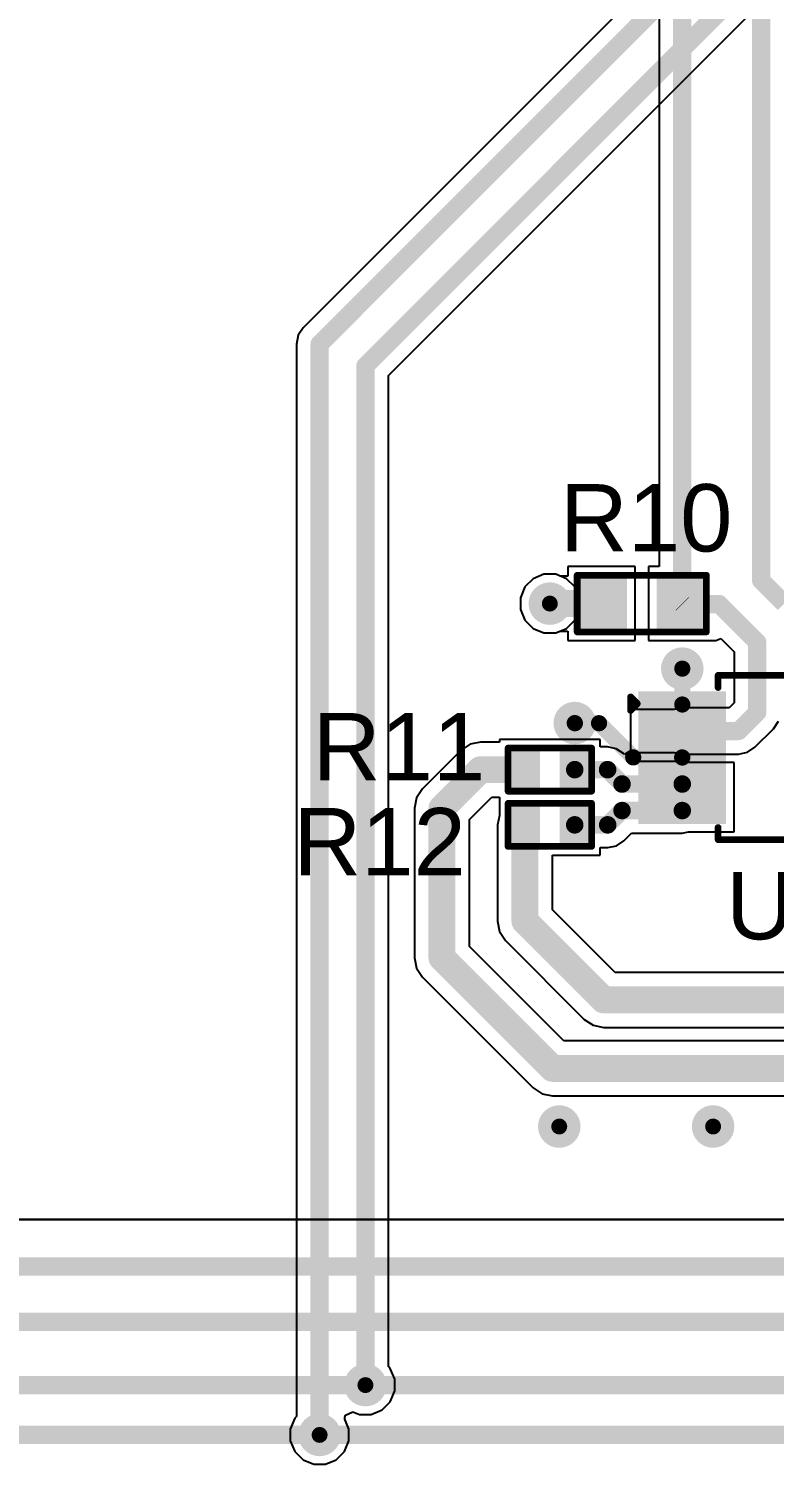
# Model space of a CAD drawing. Header units: millimetres. Extents: x 0 to 174, y 0 to 132.
# Drawn here: x 29.31 to 43.38, y 71.94 to 99.01 of the extents above; entities that cross this region are included whole.
import ezdxf

# ---------------------------------------------------------------- set-up
doc = ezdxf.new("R2010")
doc.units = ezdxf.units.MM
for name, color, linetype in [('BottomLayer', 5, 'Continuous'), ('BottomSolder', 6, 'Continuous'), ('TopLayer', 1, 'Continuous'), ('TopOverlay', 2, 'Continuous'), ('TopPaste', 8, 'Continuous'), ('TopSolder', 216, 'Continuous'), ('ViaHoleLayer', 16, 'Continuous')]:
    doc.layers.add(name, color=color, linetype=linetype)
doc.styles.add('Arial', font='', dxfattribs={"height": 0.2})
doc.styles.get('Arial').set_extended_font_data('Arial')

# ---------------------------------------------------------------- blocks, each defined once
blk = doc.blocks.new('10_VSSOP_6')
at = {"layer": 'TopLayer'}
for points in [[(-2.9250005, 1.15000024), (-1.47500086, 1.15000024), (-1.47500086, 0.8500008399999999), (-2.9250005, 0.8500008399999999)], [(1.47500086, 1.15000024), (2.9250005, 1.15000024), (2.9250005, 0.8500008399999999), (1.47500086, 0.8500008399999999)], [(-2.9250005, 0.65000124), (-1.47500086, 0.65000124), (-1.47500086, 0.35000184), (-2.9250005, 0.35000184)], [(1.47500086, 0.6499986999999999), (2.9250005, 0.6499986999999999), (2.9250005, 0.3499993), (1.47500086, 0.3499993)], [(-2.9250005, 0.1499997), (-1.47500086, 0.1499997), (-1.47500086, -0.1499997), (-2.9250005, -0.1499997)], [(1.47500086, 0.1499997), (2.9250005, 0.1499997), (2.9250005, -0.1499997), (1.47500086, -0.1499997)], [(-2.9250005, -0.3499993), (-1.47500086, -0.3499993), (-1.47500086, -0.6499986999999999), (-2.9250005, -0.6499986999999999)], [(1.47500086, -0.35000184), (2.9250005, -0.35000184), (2.9250005, -0.65000124), (1.47500086, -0.65000124)], [(-2.9250005, -0.8500008399999999), (-1.47500086, -0.8500008399999999), (-1.47500086, -1.15000024), (-2.9250005, -1.15000024)], [(1.47500086, -0.8500008399999999), (2.9250005, -0.8500008399999999), (2.9250005, -1.15000024), (1.47500086, -1.15000024)]]:
    blk.add_hatch(color=1, dxfattribs=at).paths.add_polyline_path(points)
at = {"layer": 'TopPaste'}
for points in [[(-2.9250005, 1.15000024), (-1.47500086, 1.15000024), (-1.47500086, 0.8500008399999999), (-2.9250005, 0.8500008399999999)], [(1.47500086, 1.15000024), (2.9250005, 1.15000024), (2.9250005, 0.8500008399999999), (1.47500086, 0.8500008399999999)], [(-2.9250005, 0.65000124), (-1.47500086, 0.65000124), (-1.47500086, 0.35000184), (-2.9250005, 0.35000184)], [(1.47500086, 0.6499986999999999), (2.9250005, 0.6499986999999999), (2.9250005, 0.3499993), (1.47500086, 0.3499993)], [(-2.9250005, 0.1499997), (-1.47500086, 0.1499997), (-1.47500086, -0.1499997), (-2.9250005, -0.1499997)], [(1.47500086, 0.1499997), (2.9250005, 0.1499997), (2.9250005, -0.1499997), (1.47500086, -0.1499997)], [(-2.9250005, -0.3499993), (-1.47500086, -0.3499993), (-1.47500086, -0.6499986999999999), (-2.9250005, -0.6499986999999999)], [(1.47500086, -0.35000184), (2.9250005, -0.35000184), (2.9250005, -0.65000124), (1.47500086, -0.65000124)], [(-2.9250005, -0.8500008399999999), (-1.47500086, -0.8500008399999999), (-1.47500086, -1.15000024), (-2.9250005, -1.15000024)], [(1.47500086, -0.8500008399999999), (2.9250005, -0.8500008399999999), (2.9250005, -1.15000024), (1.47500086, -1.15000024)]]:
    blk.add_hatch(color=8, dxfattribs=at).paths.add_polyline_path(points)
at = {"layer": 'TopSolder'}
for points in [[(-3.0266005, 1.25160024), (-1.37340086, 1.25160024), (-1.37340086, 0.74840084), (-3.0266005, 0.74840084)], [(1.37340086, 1.25160024), (3.0266005, 1.25160024), (3.0266005, 0.74840084), (1.37340086, 0.74840084)], [(-3.0266005, 0.75160124), (-1.37340086, 0.75160124), (-1.37340086, 0.24840184), (-3.0266005, 0.24840184)], [(1.37340086, 0.7515987), (3.0266005, 0.7515987), (3.0266005, 0.2483993), (1.37340086, 0.2483993)], [(-3.0266005, 0.2515997), (-1.37340086, 0.2515997), (-1.37340086, -0.2515997), (-3.0266005, -0.2515997)], [(1.37340086, 0.2515997), (3.0266005, 0.2515997), (3.0266005, -0.2515997), (1.37340086, -0.2515997)], [(-3.0266005, -0.2483993), (-1.37340086, -0.2483993), (-1.37340086, -0.7515987), (-3.0266005, -0.7515987)], [(1.37340086, -0.24840184), (3.0266005, -0.24840184), (3.0266005, -0.75160124), (1.37340086, -0.75160124)], [(-3.0266005, -0.74840084), (-1.37340086, -0.74840084), (-1.37340086, -1.25160024), (-3.0266005, -1.25160024)], [(1.37340086, -0.74840084), (3.0266005, -0.74840084), (3.0266005, -1.25160024), (1.37340086, -1.25160024)]]:
    blk.add_hatch(color=216, dxfattribs=at).paths.add_polyline_path(points)
at = {"layer": 'TopOverlay', "const_width": 0.127}
for points in [[(-1.524, 1.3208), (-1.524, 1.5494)], [(-1.524, 1.5494), (1.524, 1.5494)], [(1.524, 1.3208), (1.524, 1.5494)], [(-3.175, 0.889), (-3.175, 1.143)], [(-3.175, 1.143), (-3.048, 1.016)], [(-3.175, 0.889), (-3.048, 1.016)], [(-1.524, -1.5494), (-1.524, -1.3208)], [(1.524, -1.5494), (1.524, -1.3208)], [(-1.524, -1.5494), (1.524, -1.5494)]]:
    blk.add_lwpolyline(points, dxfattribs=at)
at = {"layer": 'TopOverlay', "const_width": 0.0635}
for points in [[(-1.55575, 1.5494, 1), (-1.49225, 1.5494, 1)], [(-1.55575, 1.5494, 1), (-1.49225, 1.5494, 1)], [(-1.55575, 1.3208, 1), (-1.49225, 1.3208, 1)], [(1.49225, 1.5494, 1), (1.55575, 1.5494, 1)], [(1.49225, 1.5494, 1), (1.55575, 1.5494, 1)], [(1.49225, 1.3208, 1), (1.55575, 1.3208, 1)], [(-3.20675, 1.143, 1), (-3.14325, 1.143, 1)], [(-3.20675, 1.143, 1), (-3.14325, 1.143, 1)], [(-3.20675, 0.889, 1), (-3.14325, 0.889, 1)], [(-3.20675, 0.889, 1), (-3.14325, 0.889, 1)], [(-3.07975, 1.016, 1), (-3.01625, 1.016, 1)], [(-3.07975, 1.016, 1), (-3.01625, 1.016, 1)], [(-1.55575, -1.3208, 1), (-1.49225, -1.3208, 1)], [(1.49225, -1.3208, 1), (1.55575, -1.3208, 1)], [(-1.55575, -1.5494, 1), (-1.49225, -1.5494, 1)], [(-1.55575, -1.5494, 1), (-1.49225, -1.5494, 1)], [(1.49225, -1.5494, 1), (1.55575, -1.5494, 1)], [(1.49225, -1.5494, 1), (1.55575, -1.5494, 1)]]:
    blk.add_lwpolyline(points, format="xyb", close=True, dxfattribs=at)
blk = doc.blocks.new('R___0402_47')
at = {"layer": 'TopLayer'}
for points in [[(-0.6985, -0.3175), (-0.6985, 0.3175), (-0.2412999999999999, 0.3175), (-0.2413, -0.3175)], [(0.2412999999999999, -0.3175), (0.2413, 0.3175), (0.6985, 0.3175), (0.6985, -0.3175)]]:
    blk.add_hatch(color=1, dxfattribs=at).paths.add_polyline_path(points)
at = {"layer": 'TopPaste'}
for points in [[(-0.6985, -0.3175), (-0.6985, 0.3175), (-0.2412999999999999, 0.3175), (-0.2413, -0.3175)], [(0.2412999999999999, -0.3175), (0.2413, 0.3175), (0.6985, 0.3175), (0.6985, -0.3175)]]:
    blk.add_hatch(color=8, dxfattribs=at).paths.add_polyline_path(points)
at = {"layer": 'TopSolder'}
for points in [[(-0.75350116, -0.37250116), (-0.75350116, 0.37250116), (-0.1862988399999999, 0.37250116), (-0.18629884, -0.37250116)], [(0.1862988399999999, -0.37250116), (0.18629884, 0.37250116), (0.75350116, 0.37250116), (0.75350116, -0.37250116)]]:
    blk.add_hatch(color=216, dxfattribs=at).paths.add_polyline_path(points)
at = {"layer": 'TopOverlay'}
for points, const_width in [([(0.7874, 0.4064), (-0.7874, 0.4064)], 0.127), ([(-0.7874, 0.4064), (-0.7874, -0.4064)], 0.127), ([(0.7874, 0.4064), (0.7874, -0.4064)], 0.127), ([(0.7874, -0.4064), (-0.7874, -0.4064)], 0.127), ([(0.8128, -0.4318), (-0.8128, -0.4318)], 0.0032258)]:
    blk.add_lwpolyline(points, dxfattribs=dict(at, const_width=const_width))
for points, const_width in [([(-0.8191499999999999, 0.4064, 1), (-0.7556499999999999, 0.4064, 1)], 0.0635), ([(-0.8191499999999999, 0.4064, 1), (-0.7556499999999999, 0.4064, 1)], 0.0635), ([(0.7556499999999999, 0.4064, 1), (0.8191499999999999, 0.4064, 1)], 0.0635), ([(0.7556499999999999, 0.4064, 1), (0.8191499999999999, 0.4064, 1)], 0.0635), ([(-0.8191499999999999, -0.4064, 1), (-0.7556499999999999, -0.4064, 1)], 0.0635), ([(-0.8191499999999999, -0.4064, 1), (-0.7556499999999999, -0.4064, 1)], 0.0635), ([(-0.81360518, -0.4318, 1), (-0.8119948199999999, -0.4318, 1)], 0.0016129), ([(0.7556499999999999, -0.4064, 1), (0.8191499999999999, -0.4064, 1)], 0.0635), ([(0.7556499999999999, -0.4064, 1), (0.8191499999999999, -0.4064, 1)], 0.0635), ([(0.8119948199999999, -0.4318, 1), (0.81360518, -0.4318, 1)], 0.0016129)]:
    blk.add_lwpolyline(points, format="xyb", close=True, dxfattribs=dict(at, const_width=const_width))
blk = doc.blocks.new('R___0402_48')
at = {"layer": 'TopLayer'}
for points in [[(-0.6985, -0.3175), (-0.6985, 0.3175), (-0.2412999999999999, 0.3175), (-0.2413, -0.3175)], [(0.2412999999999999, -0.3175), (0.2413, 0.3175), (0.6985, 0.3175), (0.6985, -0.3175)]]:
    blk.add_hatch(color=1, dxfattribs=at).paths.add_polyline_path(points)
at = {"layer": 'TopPaste'}
for points in [[(-0.6985, -0.3175), (-0.6985, 0.3175), (-0.2412999999999999, 0.3175), (-0.2413, -0.3175)], [(0.2412999999999999, -0.3175), (0.2413, 0.3175), (0.6985, 0.3175), (0.6985, -0.3175)]]:
    blk.add_hatch(color=8, dxfattribs=at).paths.add_polyline_path(points)
at = {"layer": 'TopSolder'}
for points in [[(-0.75350116, -0.37250116), (-0.75350116, 0.37250116), (-0.1862988399999999, 0.37250116), (-0.18629884, -0.37250116)], [(0.1862988399999999, -0.37250116), (0.18629884, 0.37250116), (0.75350116, 0.37250116), (0.75350116, -0.37250116)]]:
    blk.add_hatch(color=216, dxfattribs=at).paths.add_polyline_path(points)
at = {"layer": 'TopOverlay'}
for points, const_width in [([(0.7874, 0.4064), (-0.7874, 0.4064)], 0.127), ([(-0.7874, 0.4064), (-0.7874, -0.4064)], 0.127), ([(0.7874, 0.4064), (0.7874, -0.4064)], 0.127), ([(0.7874, -0.4064), (-0.7874, -0.4064)], 0.127), ([(0.8128, -0.4318), (-0.8128, -0.4318)], 0.0032258)]:
    blk.add_lwpolyline(points, dxfattribs=dict(at, const_width=const_width))
for points, const_width in [([(-0.8191499999999999, 0.4064, 1), (-0.7556499999999999, 0.4064, 1)], 0.0635), ([(-0.8191499999999999, 0.4064, 1), (-0.7556499999999999, 0.4064, 1)], 0.0635), ([(0.7556499999999999, 0.4064, 1), (0.8191499999999999, 0.4064, 1)], 0.0635), ([(0.7556499999999999, 0.4064, 1), (0.8191499999999999, 0.4064, 1)], 0.0635), ([(-0.8191499999999999, -0.4064, 1), (-0.7556499999999999, -0.4064, 1)], 0.0635), ([(-0.8191499999999999, -0.4064, 1), (-0.7556499999999999, -0.4064, 1)], 0.0635), ([(-0.81360518, -0.4318, 1), (-0.8119948199999999, -0.4318, 1)], 0.0016129), ([(0.7556499999999999, -0.4064, 1), (0.8191499999999999, -0.4064, 1)], 0.0635), ([(0.7556499999999999, -0.4064, 1), (0.8191499999999999, -0.4064, 1)], 0.0635), ([(0.8119948199999999, -0.4318, 1), (0.81360518, -0.4318, 1)], 0.0016129)]:
    blk.add_lwpolyline(points, format="xyb", close=True, dxfattribs=dict(at, const_width=const_width))
blk = doc.blocks.new('R___0603_49')
at = {"layer": 'TopLayer'}
for points in [[(-0.3809999999999999, 0.4445), (-0.3809999999999999, -0.4445), (-1.143, -0.4445), (-1.143, 0.4445)], [(1.143, 0.4445), (1.143, -0.4445), (0.3809999999999999, -0.4445), (0.3809999999999999, 0.4445)]]:
    blk.add_hatch(color=1, dxfattribs=at).paths.add_polyline_path(points)
at = {"layer": 'TopPaste'}
for points in [[(-0.3809999999999999, 0.4445), (-0.3809999999999999, -0.4445), (-1.143, -0.4445), (-1.143, 0.4445)], [(1.143, 0.4445), (1.143, -0.4445), (0.3809999999999999, -0.4445), (0.3809999999999999, 0.4445)]]:
    blk.add_hatch(color=8, dxfattribs=at).paths.add_polyline_path(points)
at = {"layer": 'TopSolder'}
for points in [[(-0.2794, 0.5460999999999999), (-0.2794, -0.5460999999999999), (-1.2446, -0.5460999999999999), (-1.2446, 0.5460999999999999)], [(1.2446, 0.5460999999999999), (1.2446, -0.5460999999999999), (0.2794, -0.5460999999999999), (0.2794, 0.5460999999999999)]]:
    blk.add_hatch(color=216, dxfattribs=at).paths.add_polyline_path(points)
at = {"layer": 'TopOverlay', "const_width": 0.127}
for points in [[(1.2192, 0.5334), (-1.2192, 0.5334)], [(-1.2192, 0.5334), (-1.2192, -0.5334)], [(1.2192, 0.5334), (1.2192, -0.5334)], [(1.2192, -0.5334), (-1.2192, -0.5334)]]:
    blk.add_lwpolyline(points, dxfattribs=at)
at = {"layer": 'TopOverlay', "const_width": 0.0635}
for points in [[(-1.25095, 0.5334, 1), (-1.18745, 0.5334, 1)], [(-1.25095, 0.5334, 1), (-1.18745, 0.5334, 1)], [(1.18745, 0.5334, 1), (1.25095, 0.5334, 1)], [(1.18745, 0.5334, 1), (1.25095, 0.5334, 1)], [(-1.25095, -0.5334, 1), (-1.18745, -0.5334, 1)], [(-1.25095, -0.5334, 1), (-1.18745, -0.5334, 1)], [(1.18745, -0.5334, 1), (1.25095, -0.5334, 1)], [(1.18745, -0.5334, 1), (1.25095, -0.5334, 1)]]:
    blk.add_lwpolyline(points, format="xyb", close=True, dxfattribs=at)

msp = doc.modelspace()

# ---------------------------------------------------------------- hatches: boundary and pattern name
at = {"layer": 'BottomLayer'}
h = msp.add_hatch(color=5, dxfattribs=at)
edge = h.paths.add_edge_path()
edge.add_arc((39.1414127, 88.1710327), 0.2999994, 0, 360)
h = msp.add_hatch(color=5, dxfattribs=at)
edge = h.paths.add_edge_path()
edge.add_arc((41.64041202, 86.9442127), 0.2999994, 0, 360)
h = msp.add_hatch(color=5, dxfattribs=at)
edge = h.paths.add_edge_path()
edge.add_arc((39.6113127, 85.91781393999999), 0.2999994, 0, 360)
h = msp.add_hatch(color=5, dxfattribs=at)
edge = h.paths.add_edge_path()
edge.add_arc((39.31921269999999, 78.30821269999998), 0.2999994, 0, 360)
h = msp.add_hatch(color=5, dxfattribs=at)
edge = h.paths.add_edge_path()
edge.add_arc((42.22206948, 78.30821269999998), 0.2999994, 0, 360)
h = msp.add_hatch(color=5, dxfattribs=at)
edge = h.paths.add_edge_path()
edge.add_arc((35.6616127, 73.4314127), 0.2999994, 0, 360)
h = msp.add_hatch(color=5, dxfattribs=at)
edge = h.paths.add_edge_path()
edge.add_arc((34.79801269999999, 72.4916127), 0.2999994, 0, 360)
at = {"layer": 'BottomSolder'}
h = msp.add_hatch(color=6, dxfattribs=at)
edge = h.paths.add_edge_path()
edge.add_arc((39.1414127, 88.1710327), 0.4015993999999999, 0, 360)
h = msp.add_hatch(color=6, dxfattribs=at)
edge = h.paths.add_edge_path()
edge.add_arc((41.64041202, 86.9442127), 0.4015993999999999, 0, 360)
h = msp.add_hatch(color=6, dxfattribs=at)
edge = h.paths.add_edge_path()
edge.add_arc((39.6113127, 85.91781393999999), 0.4015993999999999, 0, 360)
h = msp.add_hatch(color=6, dxfattribs=at)
edge = h.paths.add_edge_path()
edge.add_arc((39.31921269999999, 78.30821269999998), 0.4015993999999999, 0, 360)
h = msp.add_hatch(color=6, dxfattribs=at)
edge = h.paths.add_edge_path()
edge.add_arc((42.22206948, 78.30821269999998), 0.4015993999999999, 0, 360)
h = msp.add_hatch(color=6, dxfattribs=at)
edge = h.paths.add_edge_path()
edge.add_arc((35.6616127, 73.4314127), 0.4015993999999999, 0, 360)
h = msp.add_hatch(color=6, dxfattribs=at)
edge = h.paths.add_edge_path()
edge.add_arc((34.79801269999999, 72.4916127), 0.4015993999999999, 0, 360)
at = {"layer": 'TopLayer'}
h = msp.add_hatch(color=1, dxfattribs=at)
edge = h.paths.add_edge_path()
edge.add_arc((39.1414127, 88.1710327), 0.2999994, 0, 360)
h = msp.add_hatch(color=1, dxfattribs=at)
edge = h.paths.add_edge_path()
edge.add_arc((41.64041202, 86.9442127), 0.2999994, 0, 360)
h = msp.add_hatch(color=1, dxfattribs=at)
edge = h.paths.add_edge_path()
edge.add_arc((39.6113127, 85.91781393999999), 0.2999994, 0, 360)
h = msp.add_hatch(color=1, dxfattribs=at)
edge = h.paths.add_edge_path()
edge.add_arc((39.31921269999999, 78.30821269999998), 0.2999994, 0, 360)
h = msp.add_hatch(color=1, dxfattribs=at)
edge = h.paths.add_edge_path()
edge.add_arc((42.22206948, 78.30821269999998), 0.2999994, 0, 360)
h = msp.add_hatch(color=1, dxfattribs=at)
edge = h.paths.add_edge_path()
edge.add_arc((35.6616127, 73.4314127), 0.2999994, 0, 360)
h = msp.add_hatch(color=1, dxfattribs=at)
edge = h.paths.add_edge_path()
edge.add_arc((34.79801269999999, 72.4916127), 0.2999994, 0, 360)
at = {"layer": 'TopSolder'}
h = msp.add_hatch(color=216, dxfattribs=at)
edge = h.paths.add_edge_path()
edge.add_arc((39.1414127, 88.1710327), 0.4015993999999999, 0, 360)
h = msp.add_hatch(color=216, dxfattribs=at)
edge = h.paths.add_edge_path()
edge.add_arc((41.64041202, 86.9442127), 0.4015993999999999, 0, 360)
h = msp.add_hatch(color=216, dxfattribs=at)
edge = h.paths.add_edge_path()
edge.add_arc((39.6113127, 85.91781393999999), 0.4015993999999999, 0, 360)
h = msp.add_hatch(color=216, dxfattribs=at)
edge = h.paths.add_edge_path()
edge.add_arc((39.31921269999999, 78.30821269999998), 0.4015993999999999, 0, 360)
h = msp.add_hatch(color=216, dxfattribs=at)
edge = h.paths.add_edge_path()
edge.add_arc((42.22206948, 78.30821269999998), 0.4015993999999999, 0, 360)
h = msp.add_hatch(color=216, dxfattribs=at)
edge = h.paths.add_edge_path()
edge.add_arc((35.6616127, 73.4314127), 0.4015993999999999, 0, 360)
h = msp.add_hatch(color=216, dxfattribs=at)
edge = h.paths.add_edge_path()
edge.add_arc((34.79801269999999, 72.4916127), 0.4015993999999999, 0, 360)
at = {"layer": 'ViaHoleLayer'}
h = msp.add_hatch(color=16, dxfattribs=at)
edge = h.paths.add_edge_path()
edge.add_arc((39.1414127, 88.1710327), 0.1499997, 0, 360)
h = msp.add_hatch(color=16, dxfattribs=at)
edge = h.paths.add_edge_path()
edge.add_arc((41.64041202, 86.9442127), 0.1499997, 0, 360)
h = msp.add_hatch(color=16, dxfattribs=at)
edge = h.paths.add_edge_path()
edge.add_arc((39.6113127, 85.91781393999999), 0.1499997, 0, 360)
h = msp.add_hatch(color=16, dxfattribs=at)
edge = h.paths.add_edge_path()
edge.add_arc((39.31921269999999, 78.30821269999998), 0.1499997, 0, 360)
h = msp.add_hatch(color=16, dxfattribs=at)
edge = h.paths.add_edge_path()
edge.add_arc((42.22206948, 78.30821269999998), 0.1499997, 0, 360)
h = msp.add_hatch(color=16, dxfattribs=at)
edge = h.paths.add_edge_path()
edge.add_arc((35.6616127, 73.4314127), 0.1499997, 0, 360)
h = msp.add_hatch(color=16, dxfattribs=at)
edge = h.paths.add_edge_path()
edge.add_arc((34.79801269999999, 72.4916127), 0.1499997, 0, 360)

# ---------------------------------------------------------------- linework, layer by layer
at = {"layer": 'BottomLayer'}
for p, q in [((36.09669184, 92.47329232), (46.10170866, 102.47830914)), ((42.69413356, 101.57702824), (34.49036536, 93.37326004)), ((34.39605262, 93.2321097), (34.36293355999999, 93.0656127)), ((34.49036536, 93.37326004), (34.39605262, 93.2321097)), ((34.36293355999999, 93.0656127), (34.36293355999999, 72.84000672)), ((36.09669184, 73.77980672), (36.09669184, 92.47329232)), ((38.82759823999999, 88.6406914), (38.671754, 88.48484716)), ((39.03121479999999, 88.72503209999999), (38.82759823999999, 88.6406914)), ((39.2516106, 88.72503209999999), (39.03121479999999, 88.72503209999999)), ((39.45522716, 88.6406914), (39.2516106, 88.72503209999999)), ((39.6110714, 88.48484716), (39.45522716, 88.6406914)), ((38.671754, 88.48484716), (38.58741329999999, 88.2812306)), ((38.58741329999999, 88.2812306), (38.58741329999999, 88.0608348)), ((39.6954121, 88.2812306), (39.6110714, 88.48484716)), ((39.6954121, 88.0608348), (39.6954121, 88.2812306)), ((38.58741329999999, 88.0608348), (38.671754, 87.85721824)), ((39.6110714, 87.85721824), (39.6954121, 88.0608348)), ((38.671754, 87.85721824), (38.82759823999999, 87.70137399999999)), ((39.45522716, 87.70137399999999), (39.6110714, 87.85721824)), ((38.82759823999999, 87.70137399999999), (39.03121479999999, 87.61703329999999)), ((39.03121479999999, 87.61703329999999), (39.2516106, 87.61703329999999)), ((39.2516106, 87.61703329999999), (39.45522716, 87.70137399999999)), ((36.1312714, 73.74522716), (36.09669184, 73.77980672)), ((36.2156121, 73.5416106), (36.1312714, 73.74522716)), ((36.2156121, 73.32121479999999), (36.2156121, 73.5416106)), ((35.97542716, 72.961754), (36.1312714, 73.11759823999999)), ((36.1312714, 73.11759823999999), (36.2156121, 73.32121479999999)), ((34.36293355999999, 72.84000672), (34.328354, 72.80542716000001)), ((35.27203004, 72.82047412), (35.2851212, 72.86569881999999)), ((35.2851212, 72.86569881999999), (35.42457482, 72.9299532)), ((35.42457482, 72.9299532), (35.5514148, 72.8774133)), ((35.5514148, 72.8774133), (35.77181059999999, 72.8774133)), ((35.77181059999999, 72.8774133), (35.97542716, 72.961754)), ((34.328354, 72.80542716000001), (34.2440133, 72.6018106)), ((34.2440133, 72.6018106), (34.2440133, 72.38141479999999)), ((35.27352863999999, 72.79128698), (35.27203004, 72.82047412)), ((35.3520121, 72.6018106), (35.27352863999999, 72.79128698)), ((35.3520121, 72.38141479999999), (35.3520121, 72.6018106)), ((34.2440133, 72.38141479999999), (34.328354, 72.17779824)), ((35.2676714, 72.17779824), (35.3520121, 72.38141479999999)), ((34.328354, 72.17779824), (34.48419824, 72.02195400000001)), ((35.11182716, 72.02195400000001), (35.2676714, 72.17779824)), ((34.48419824, 72.02195400000001), (34.6878148, 71.9376133)), ((34.6878148, 71.9376133), (34.9082106, 71.9376133)), ((34.9082106, 71.9376133), (35.11182716, 72.02195400000001))]:
    msp.add_line(p, q, dxfattribs=at)
at = {"layer": 'BottomLayer', "const_width": 0.34544}
for points in [[(35.6616127, 92.65350785999999), (46.04041338, 103.03230854)], [(34.79801269999999, 93.0656127), (43.1292127, 101.3968127)], [(34.79801269999999, 72.4916127), (34.79801269999999, 93.0656127)], [(35.6616127, 73.4314127), (35.6616127, 92.65350785999999)]]:
    msp.add_lwpolyline(points, dxfattribs=at)
at = {"layer": 'BottomLayer', "const_width": 0.17272}
for points in [[(34.7116527, 93.0656127, 1), (34.8843727, 93.0656127, 1)], [(34.7116527, 93.0656127, 1), (34.8843727, 93.0656127, 1)], [(35.57525269999999, 92.65350785999999, 1), (35.7479727, 92.65350785999999, 1)], [(35.57525269999999, 92.65350785999999, 1), (35.7479727, 92.65350785999999, 1)], [(35.57525269999999, 73.4314127, 1), (35.7479727, 73.4314127, 1)], [(34.7116527, 72.4916127, 1), (34.8843727, 72.4916127, 1)]]:
    msp.add_lwpolyline(points, format="xyb", close=True, dxfattribs=at)
at = {"layer": 'TopLayer'}
for p, q in [((41.20293258, 101.2088019), (41.20293258, 88.8695327)), ((40.74901172, 88.8695327), (39.47901172, 88.8695327)), ((39.47901172, 88.8695327), (39.47901172, 88.68898442)), ((40.74901172, 87.4725327), (40.74901172, 88.8695327)), ((41.20293258, 88.8695327), (41.00301172, 88.8695327)), ((41.00301172, 88.8695327), (41.00301172, 87.4725327)), ((38.82759823999999, 88.6406914), (38.671754, 88.48484716)), ((39.03121479999999, 88.72503209999999), (38.82759823999999, 88.6406914)), ((39.2516106, 88.72503209999999), (39.03121479999999, 88.72503209999999)), ((39.33863862, 88.68898442), (39.2516106, 88.72503209999999)), ((39.47901172, 88.68898442), (39.33863862, 88.68898442)), ((38.671754, 88.48484716), (38.58741329999999, 88.2812306)), ((38.58741329999999, 88.2812306), (38.58741329999999, 88.0608348)), ((38.58741329999999, 88.0608348), (38.671754, 87.85721824)), ((38.671754, 87.85721824), (38.82759823999999, 87.70137399999999)), ((38.82759823999999, 87.70137399999999), (39.03121479999999, 87.61703329999999)), ((39.03121479999999, 87.61703329999999), (39.2516106, 87.61703329999999)), ((39.2516106, 87.61703329999999), (39.33863862, 87.65308097999998)), ((39.33863862, 87.65308097999998), (39.47901172, 87.65308097999998)), ((39.47901172, 87.65308097999998), (39.47901172, 87.4725327)), ((39.47901172, 87.4725327), (40.74901172, 87.4725327)), ((41.00301172, 87.4725327), (42.27300918, 87.4725327)), ((42.27300918, 87.47253016), (42.3697019, 87.51258087999999)), ((42.27300918, 87.4725327), (42.27300918, 87.47253016)), ((42.3697019, 87.51258087999999), (42.61793356, 87.26434922)), ((42.61793356, 87.26434922), (42.61793356, 86.29802907999999)), ((41.48416899999999, 86.17181394), (40.6614122, 86.17181394)), ((40.6614122, 86.17181394), (40.6614122, 85.4869512)), ((41.64041202, 86.20289337999999), (41.48416899999999, 86.17181394)), ((42.52279786, 86.20289337999999), (41.64041202, 86.20289337999999)), ((42.61793356, 86.29802907999999), (42.52279786, 86.20289337999999)), ((43.36066004, 85.8101662), (43.45497278, 85.95131654)), ((40.0939127, 85.6107127), (38.1889127, 85.6107127)), ((38.1889127, 85.6107127), (38.1889127, 85.55716441999999)), ((40.0939127, 85.46652452), (40.0939127, 85.6107127)), ((43.01066074, 85.4601669), (43.36066004, 85.8101662)), ((37.46831978, 85.40546038), (36.7395633, 84.67670389999999)), ((37.63635601999999, 85.51773854), (37.46831978, 85.40546038)), ((37.83456746, 85.55716441999999), (37.63635601999999, 85.51773854)), ((38.1889127, 85.55716441999999), (37.83456746, 85.55716441999999)), ((40.23168738, 85.46652452), (40.0939127, 85.46652452)), ((40.39521258, 85.43399728), (40.23168738, 85.46652452)), ((40.53384324, 85.34136855999999), (40.39521258, 85.43399728)), ((40.55068344, 85.32452835999999), (40.53384324, 85.34136855999999)), ((40.66088895999999, 85.3930855), (40.55068344, 85.32452835999999)), ((40.66140966, 85.43306002), (40.66088895999999, 85.3930855)), ((40.6614122, 85.4869512), (40.66140966, 85.43306002)), ((40.70900672, 85.236812), (40.77857732, 85.36381453999999)), ((40.77857732, 85.36381453999999), (41.48416899999999, 85.36381453999999)), ((41.48416899999999, 85.36381453999999), (41.64041202, 85.3327351)), ((41.64041202, 85.3327351), (42.7030134, 85.3327351)), ((42.7030134, 85.3327351), (42.8695104, 85.36585416)), ((42.8695104, 85.36585416), (43.01066074, 85.4601669)), ((40.73563608, 85.19512551999999), (40.70900672, 85.236812)), ((41.64041202, 85.19512551999999), (40.73563608, 85.19512551999999)), ((41.75761016, 85.17181339999999), (41.64041202, 85.19512551999999)), ((42.61941184, 85.17181339999999), (41.75761016, 85.17181339999999)), ((42.61941184, 84.363814), (42.61941184, 85.17181339999999)), ((36.62728514, 84.50866766), (36.58785926, 84.31045621999999)), ((36.7395633, 84.67670389999999), (36.62728514, 84.50866766)), ((37.6237627, 84.09591257999999), (38.0491111, 84.52126098)), ((38.0491111, 84.52126098), (38.1889127, 84.52126098)), ((38.1889127, 84.52126098), (38.1889127, 84.17554157999999)), ((36.58785926, 84.31045621999999), (36.58785926, 81.49079205999999)), ((42.61941184, 83.86381245999999), (42.61941184, 84.363814)), ((37.6237627, 81.70533569999999), (37.6237627, 84.09591257999999)), ((38.1889127, 84.17554157999999), (38.15356097999999, 83.9978127)), ((38.15356097999999, 83.9978127), (38.15356097999999, 82.18171269999999)), ((40.39690422, 83.60302811999999), (40.53553487999999, 83.69565684)), ((40.53553487999999, 83.69565684), (40.68037584, 83.84050033999999)), ((40.68037584, 83.84050033999999), (41.64041202, 83.84050033999999)), ((41.64041202, 83.84050033999999), (41.75761016, 83.86381245999999)), ((41.75761016, 83.86381245999999), (42.61941184, 83.86381245999999)), ((39.18946442, 82.39625634), (39.18946442, 83.4263127)), ((39.18946442, 83.4263127), (40.0939127, 83.4263127)), ((40.0939127, 83.4263127), (40.0939127, 83.57050088)), ((40.0939127, 83.57050088), (40.23337902, 83.57050088)), ((40.23337902, 83.57050088), (40.39690422, 83.60302811999999)), ((40.37195634, 81.21376442), (39.18946442, 82.39625634)), ((38.15356097999999, 82.18171269999999), (38.19298686, 81.98350126)), ((38.19298686, 81.98350126), (38.30526502, 81.81546501999999)), ((38.30526502, 81.81546501999999), (39.79116501999999, 80.32956501999999)), ((39.40649218, 79.92260621999999), (37.6237627, 81.70533569999999)), ((36.58785926, 81.49079205999999), (36.62728514, 81.29258062)), ((36.62728514, 81.29258062), (36.7395633, 81.12454438)), ((36.7395633, 81.12454438), (38.82570086, 79.03840681999999)), ((87.96285429999999, 81.21376442), (40.37195634, 81.21376442)), ((39.79116501999999, 80.32956501999999), (39.95920125999999, 80.21728685999999)), ((39.95920125999999, 80.21728685999999), (40.1574127, 80.17786097999999)), ((40.1574127, 80.17786097999999), (88.17739793999999, 80.17786097999999)), ((99.36103825999999, 79.92260621999999), (39.40649218, 79.92260621999999)), ((38.82570086, 79.03840681999999), (38.99373456, 78.92612866)), ((38.99373456, 78.92612866), (39.19194854, 78.88670278)), ((39.19194854, 78.88670278), (99.57558189999999, 78.88670278)), ((18.4658, 76.55559999999998), (137.5918, 76.55559999999998)), ((116.98670532, 76.55559999999998), (18.58061054, 76.55559999999998))]:
    msp.add_line(p, q, dxfattribs=at)
for points, const_width in [([(43.1292127, 88.60696528), (43.1292127, 102.9462127)], 0.34544), ([(41.63801172, 88.1710327), (41.63801172, 101.38901744)], 0.34544), ([(43.1292127, 88.60696528), (43.56514528, 88.1710327)], 0.34544), ([(39.1414127, 88.1710327), (40.11401172, 88.1710327)], 0.508), ([(41.63801172, 88.1710327), (41.64628449999999, 88.16275992)], 0.34544), ([(41.64628449999999, 88.16275992), (42.33481754, 88.16275992)], 0.34544), ([(42.33481754, 88.16275992), (43.0530127, 87.44456475999999)], 0.34544), ([(43.0530127, 86.11781354), (43.0530127, 87.44456475999999)], 0.34544), ([(41.64041202, 86.26781324), (41.64041202, 86.9442127)], 0.3048), ([(42.7030134, 85.76781423999999), (43.0530127, 86.11781354)], 0.34544), ([(39.6113127, 85.91781393999999), (39.6141194, 85.91500724)], 0.3048), ([(39.6141194, 85.91500724), (40.0697446, 85.91500724)], 0.3048), ([(40.0697446, 85.91500724), (40.71453884, 85.270213)], 0.3048), ([(41.64041202, 85.76781423999999), (42.7030134, 85.76781423999999)], 0.34544), ([(37.10581097999999, 84.31045621999999), (37.83456746, 85.0392127)], 0.508), ([(37.83456746, 85.0392127), (38.6715127, 85.0392127)], 0.508), ([(40.71453884, 85.270213), (41.63801172, 85.270213)], 0.3048), ([(41.63801172, 85.270213), (41.64041202, 85.2678127)], 0.3048), ([(39.6113127, 85.0392127), (40.23168738, 85.0392127)], 0.3302), ([(40.23168738, 85.0392127), (40.50308637999999, 84.76781369999999)], 0.3302), ([(40.50308637999999, 84.76781369999999), (41.64041202, 84.76781369999999)], 0.3302), ([(37.10581097999999, 81.49079205999999), (37.10581097999999, 84.31045621999999)], 0.508), ([(38.6715127, 82.18171269999999), (38.6715127, 83.9978127)], 0.508), ([(40.23337902, 83.9978127), (40.50337847999999, 84.26781215999999)], 0.3302), ([(40.50337847999999, 84.26781215999999), (41.64041202, 84.26781215999999)], 0.3302), ([(39.6113127, 83.9978127), (40.23337902, 83.9978127)], 0.3302), ([(38.6715127, 82.18171269999999), (40.1574127, 80.6958127)], 0.508), ([(37.10581097999999, 81.49079205999999), (39.19194854, 79.4046545)], 0.508), ([(40.1574127, 80.6958127), (88.17739793999999, 80.6958127)], 0.508), ([(39.19194854, 79.4046545), (99.57558189999999, 79.4046545)], 0.508), ([(19.43101016, 75.6666127), (116.7130127, 75.6666127)], 0.34544), ([(19.4310127, 74.62521269999999), (122.6058127, 74.62521269999999)], 0.34544), ([(21.4884, 73.4314127), (35.6616127, 73.4314127)], 0.34544), ([(35.6616127, 73.4314127), (132.0134393, 73.4314127)], 0.34544), ([(22.50440508, 72.49160508), (34.79800508, 72.49160508)], 0.34544), ([(34.79800508, 72.49160508), (34.79801269999999, 72.4916127)], 0.34544), ([(34.79801269999999, 72.4916127), (132.3704871, 72.4916127)], 0.34544)]:
    msp.add_lwpolyline(points, dxfattribs=dict(at, const_width=const_width))
for points, const_width in [([(43.0428527, 88.60696528, 1), (43.2155727, 88.60696528, 1)], 0.17272), ([(43.0428527, 88.60696528, 1), (43.2155727, 88.60696528, 1)], 0.17272), ([(39.0144127, 88.1710327, 1), (39.2684127, 88.1710327, 1)], 0.254), ([(39.98701172, 88.1710327, 1), (40.24101172, 88.1710327, 1)], 0.254), ([(41.55165172, 88.1710327, 1), (41.72437171999999, 88.1710327, 1)], 0.17272), ([(41.55165172, 88.1710327, 1), (41.72437171999999, 88.1710327, 1)], 0.17272), ([(41.5599245, 88.16275992, 1), (41.7326445, 88.16275992, 1)], 0.17272), ([(41.5599245, 88.16275992, 1), (41.7326445, 88.16275992, 1)], 0.17272), ([(42.24845754, 88.16275992, 1), (42.42117754, 88.16275992, 1)], 0.17272), ([(42.24845754, 88.16275992, 1), (42.42117754, 88.16275992, 1)], 0.17272), ([(42.9666527, 87.44456475999999, 1), (43.1393727, 87.44456475999999, 1)], 0.17272), ([(42.9666527, 87.44456475999999, 1), (43.1393727, 87.44456475999999, 1)], 0.17272), ([(41.56421202, 86.9442127, 1), (41.71661202, 86.9442127, 1)], 0.1524), ([(41.56421202, 86.26781324, 1), (41.71661202, 86.26781324, 1)], 0.1524), ([(42.9666527, 86.11781354, 1), (43.1393727, 86.11781354, 1)], 0.17272), ([(42.9666527, 86.11781354, 1), (43.1393727, 86.11781354, 1)], 0.17272), ([(39.5351127, 85.91781393999999, 1), (39.6875127, 85.91781393999999, 1)], 0.1524), ([(39.5379194, 85.91500724, 1), (39.6903194, 85.91500724, 1)], 0.1524), ([(39.5379194, 85.91500724, 1), (39.6903194, 85.91500724, 1)], 0.1524), ([(39.9935446, 85.91500724, 1), (40.1459446, 85.91500724, 1)], 0.1524), ([(39.9935446, 85.91500724, 1), (40.1459446, 85.91500724, 1)], 0.1524), ([(41.55405201999999, 85.76781423999999, 1), (41.72677202, 85.76781423999999, 1)], 0.17272), ([(42.6166534, 85.76781423999999, 1), (42.7893734, 85.76781423999999, 1)], 0.17272), ([(42.6166534, 85.76781423999999, 1), (42.7893734, 85.76781423999999, 1)], 0.17272), ([(37.70756746, 85.0392127, 1), (37.96156746, 85.0392127, 1)], 0.254), ([(37.70756746, 85.0392127, 1), (37.96156746, 85.0392127, 1)], 0.254), ([(38.5445127, 85.0392127, 1), (38.7985127, 85.0392127, 1)], 0.254), ([(40.63833884, 85.270213, 1), (40.79073884, 85.270213, 1)], 0.1524), ([(40.63833884, 85.270213, 1), (40.79073884, 85.270213, 1)], 0.1524), ([(41.56181171999999, 85.270213, 1), (41.71421171999999, 85.270213, 1)], 0.1524), ([(41.56181171999999, 85.270213, 1), (41.71421171999999, 85.270213, 1)], 0.1524), ([(41.56421202, 85.2678127, 1), (41.71661202, 85.2678127, 1)], 0.1524), ([(39.52876269999999, 85.0392127, 1), (39.6938627, 85.0392127, 1)], 0.1651), ([(40.14913738, 85.0392127, 1), (40.31423738, 85.0392127, 1)], 0.1651), ([(40.14913738, 85.0392127, 1), (40.31423738, 85.0392127, 1)], 0.1651), ([(40.42053637999999, 84.76781369999999, 1), (40.58563638, 84.76781369999999, 1)], 0.1651), ([(40.42053637999999, 84.76781369999999, 1), (40.58563638, 84.76781369999999, 1)], 0.1651), ([(41.55786201999999, 84.76781369999999, 1), (41.72296202, 84.76781369999999, 1)], 0.1651), ([(36.97881098, 84.31045621999999, 1), (37.23281098, 84.31045621999999, 1)], 0.254), ([(36.97881098, 84.31045621999999, 1), (37.23281098, 84.31045621999999, 1)], 0.254), ([(38.5445127, 83.9978127, 1), (38.7985127, 83.9978127, 1)], 0.254), ([(40.42082848, 84.26781215999999, 1), (40.58592847999999, 84.26781215999999, 1)], 0.1651), ([(40.42082848, 84.26781215999999, 1), (40.58592847999999, 84.26781215999999, 1)], 0.1651), ([(41.55786201999999, 84.26781215999999, 1), (41.72296202, 84.26781215999999, 1)], 0.1651), ([(39.52876269999999, 83.9978127, 1), (39.6938627, 83.9978127, 1)], 0.1651), ([(40.15082902, 83.9978127, 1), (40.31592902, 83.9978127, 1)], 0.1651), ([(40.15082902, 83.9978127, 1), (40.31592902, 83.9978127, 1)], 0.1651), ([(38.5445127, 82.18171269999999, 1), (38.7985127, 82.18171269999999, 1)], 0.254), ([(38.5445127, 82.18171269999999, 1), (38.7985127, 82.18171269999999, 1)], 0.254), ([(36.97881098, 81.49079205999999, 1), (37.23281098, 81.49079205999999, 1)], 0.254), ([(36.97881098, 81.49079205999999, 1), (37.23281098, 81.49079205999999, 1)], 0.254), ([(40.03041269999999, 80.6958127, 1), (40.2844127, 80.6958127, 1)], 0.254), ([(40.03041269999999, 80.6958127, 1), (40.2844127, 80.6958127, 1)], 0.254), ([(39.06494854, 79.4046545, 1), (39.31894854, 79.4046545, 1)], 0.254), ([(39.06494854, 79.4046545, 1), (39.31894854, 79.4046545, 1)], 0.254), ([(35.57525269999999, 73.4314127, 1), (35.7479727, 73.4314127, 1)], 0.17272), ([(35.57525269999999, 73.4314127, 1), (35.7479727, 73.4314127, 1)], 0.17272), ([(34.71164508, 72.49160508, 1), (34.88436508, 72.49160508, 1)], 0.17272), ([(34.71164508, 72.49160508, 1), (34.88436508, 72.49160508, 1)], 0.17272), ([(34.7116527, 72.4916127, 1), (34.8843727, 72.4916127, 1)], 0.17272), ([(34.7116527, 72.4916127, 1), (34.8843727, 72.4916127, 1)], 0.17272)]:
    msp.add_lwpolyline(points, format="xyb", close=True, dxfattribs=dict(at, const_width=const_width))

# ---------------------------------------------------------------- block references
at = {"rotation": 180}
for name, p in [('R___0603_49', (40.87601172, 88.1710327)), ('R___0402_48', (39.1414127, 85.0392127)), ('R___0402_47', (39.1414127, 83.9978127))]:
    msp.add_blockref(name, p, dxfattribs=at)
msp.add_blockref('10_VSSOP_6', (43.8404127, 85.2678127))

# ---------------------------------------------------------------- texts
at = {"layer": 'TopOverlay', "style": 'Arial'}
for s, p in [('R10', (39.33242578, 89.15421844)), ('R11', (34.66722556, 84.83621844)), ('R12', (34.30322578, 83.04551844)), ('U11', (42.46502556, 81.83901844))]:
    msp.add_text(s, height=1.27, dxfattribs=at).set_placement(p)

doc.saveas('drawing.dxf')
